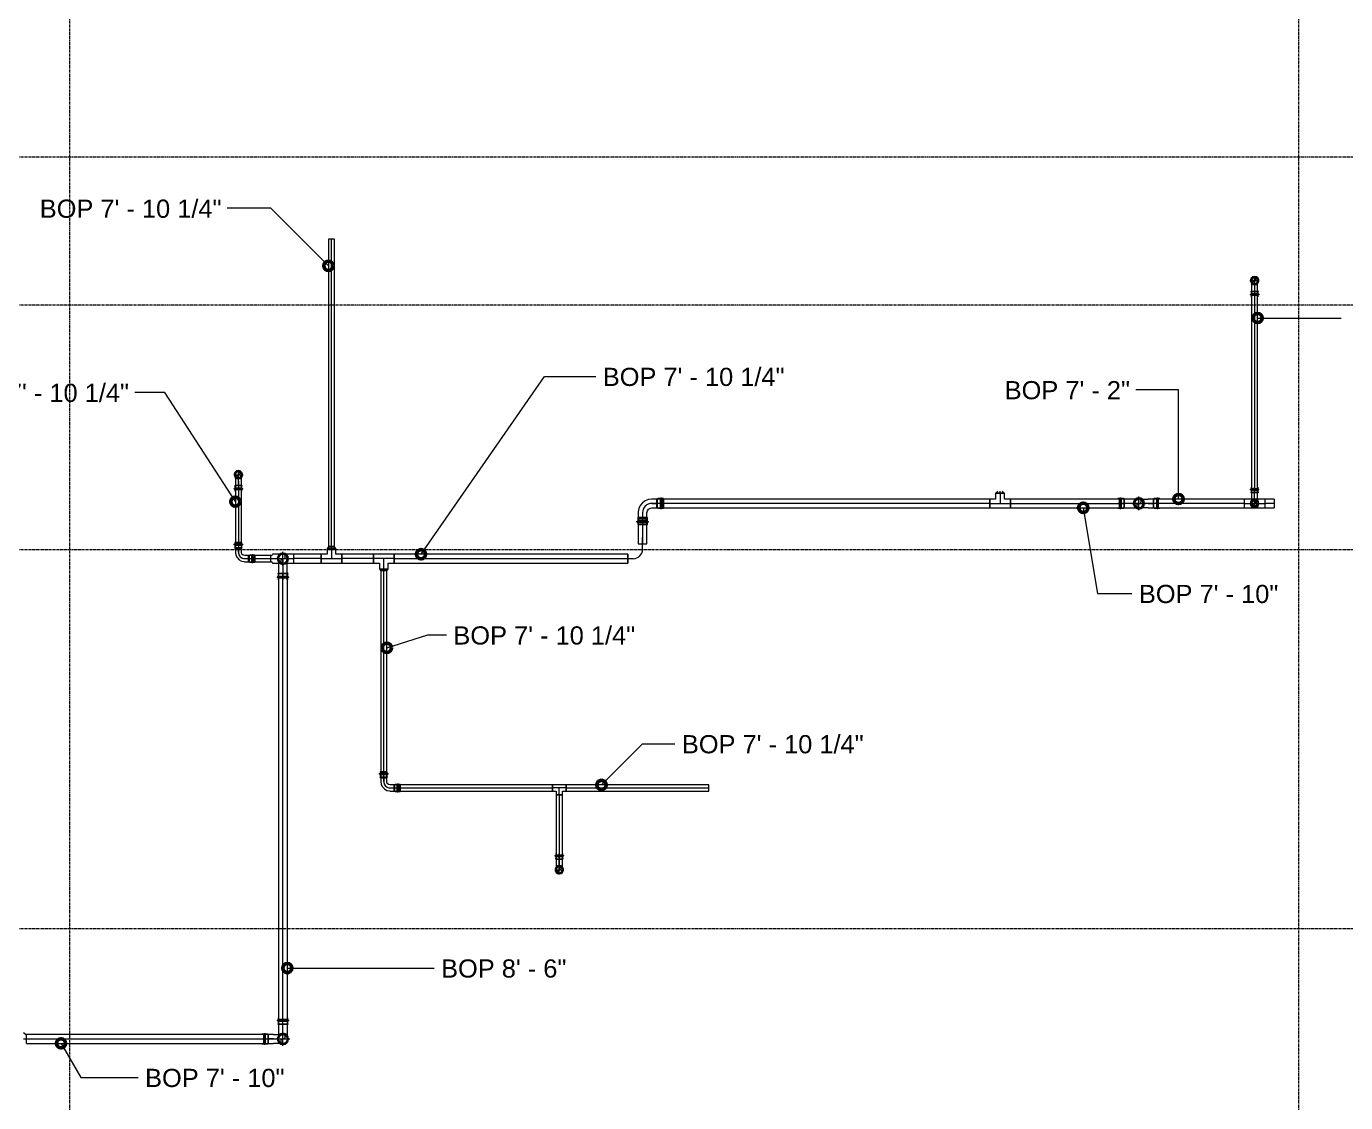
# Model space of a CAD drawing. Header units: inches. Extents: x -3648 to 241, y -496 to 1784.
# Drawn here: x -275.4 to 10.2, y 567.3 to 800.2 of the extents above; entities that cross this region are included whole.
import ezdxf

# ---------------------------------------------------------------- set-up
doc = ezdxf.new("R2010")
doc.units = ezdxf.units.IN
doc.header["$MEASUREMENT"] = 0
doc.linetypes.add('Grid Line', pattern=[0.875, 0.5, -0.125, 0.125, -0.125])
for name, color, linetype, lineweight in [('G-ANNO-DIMS', 251, 'Continuous', 9), ('P-PIPE', 1, 'Continuous', 9), ('P-PIPE-CNTR', 1, 'Continuous', 9), ('S-GRID', 8, 'Continuous', 9)]:
    doc.layers.add(name, color=color, linetype=linetype, lineweight=lineweight)
doc.styles.add('Arial', font='arial.ttf', dxfattribs={"height": 3.934132})

# ---------------------------------------------------------------- blocks, each defined once
blk = doc.blocks.new('Victaulic-VicPress316-Elbow 90-45deg Style P568_P571 - Standard-523083-THIRD LEVEL')
at = {"layer": 'P-PIPE'}
for p, q in [((-3177.63, 1234.85), (-3177.63, 1234.85)), ((-3177.63, 1233.46), (-3177.63, 1234.85)), ((-3178.39, 1232.42), (-3178.39, 1231.96)), ((-3178.39, 1231.67), (-3178.39, 1231.33)), ((-3178.28, 1233.46), (-3178.28, 1232.52)), ((-3178.28, 1232.63), (-3178.28, 1231.33)), ((-3178.28, 1232.52), (-3177.63, 1232.52)), ((-3177.63, 1232.52), (-3178.28, 1232.52)), ((-3177.63, 1233.46), (-3177.63, 1232.52)), ((-3177.63, 1232.63), (-3177.63, 1232.63)), ((-3177.63, 1232.63), (-3177.63, 1232.63)), ((-3177.63, 1232.52), (-3176.97, 1232.52)), ((-3176.97, 1232.52), (-3177.63, 1232.52)), ((-3177.63, 1231.96), (-3177.63, 1231.96)), ((-3177.63, 1231.96), (-3177.63, 1231.96)), ((-3177.63, 1231.67), (-3177.63, 1231.67)), ((-3177.63, 1231.67), (-3177.63, 1231.67)), ((-3177.63, 1231.33), (-3177.63, 1231.33)), ((-3177.63, 1231.33), (-3177.63, 1231.33)), ((-3177.63, 1231.33), (-3177.63, 1231.33)), ((-3177.63, 1231.33), (-3177.63, 1231.33)), ((-3176.97, 1232.52), (-3176.97, 1233.46)), ((-3176.97, 1231.33), (-3176.97, 1232.63)), ((-3176.86, 1231.96), (-3176.86, 1232.42)), ((-3176.86, 1231.33), (-3176.86, 1231.67))]:
    blk.add_line(p, q, dxfattribs=at)
at = {"layer": 'P-PIPE', "flags": 128}
for points in [[(-3177.63, 1235.77), (-3178.02, 1235.67), (-3178.34, 1235.42), (-3178.52, 1235.05), (-3178.51, 1234.64), (-3178.32, 1234.27), (-3178, 1234.02), (-3177.63, 1233.94)], [(-3177.63, 1235.62), (-3177.99, 1235.53), (-3178.27, 1235.28), (-3178.39, 1234.92), (-3178.33, 1234.55), (-3178.1, 1234.25), (-3177.76, 1234.1), (-3177.63, 1234.09)], [(-3178.28, 1234.85), (-3178.28, 1234.76), (-3178.28, 1234.5), (-3178.28, 1234.09), (-3178.28, 1233.61), (-3178.28, 1233.46)], [(-3177.63, 1233.94), (-3177.23, 1234.04), (-3176.91, 1234.29), (-3176.73, 1234.66), (-3176.74, 1235.07), (-3176.93, 1235.44), (-3177.25, 1235.69), (-3177.63, 1235.77)], [(-3177.63, 1234.09), (-3177.26, 1234.18), (-3176.98, 1234.43), (-3176.86, 1234.79), (-3176.92, 1235.16), (-3177.15, 1235.46), (-3177.49, 1235.61), (-3177.63, 1235.62)], [(-3176.97, 1233.46), (-3176.97, 1233.96), (-3176.97, 1234.39), (-3176.97, 1234.7), (-3176.97, 1234.85), (-3176.97, 1234.85)], [(-3178.39, 1231.67), (-3178.51, 1231.74), (-3178.52, 1231.88), (-3178.41, 1231.96), (-3178.39, 1231.96)], [(-3178.39, 1232.42), (-3178.3, 1232.62), (-3178.28, 1232.63)], [(-3178.39, 1231.96), (-3178.3, 1231.96), (-3178.05, 1231.96), (-3177.69, 1231.96), (-3177.63, 1231.96)], [(-3177.63, 1231.96), (-3177.99, 1231.96), (-3178.27, 1231.96), (-3178.39, 1231.96), (-3178.39, 1231.96)], [(-3178.39, 1231.67), (-3178.3, 1231.67), (-3178.05, 1231.67), (-3177.69, 1231.67), (-3177.63, 1231.67)], [(-3177.63, 1231.67), (-3177.99, 1231.67), (-3178.27, 1231.67), (-3178.39, 1231.67), (-3178.39, 1231.67)], [(-3176.86, 1231.96), (-3176.95, 1231.96), (-3177.2, 1231.96), (-3177.56, 1231.96), (-3177.63, 1231.96)], [(-3177.63, 1231.96), (-3177.26, 1231.96), (-3176.98, 1231.96), (-3176.86, 1231.96), (-3176.86, 1231.96)], [(-3176.86, 1231.67), (-3176.95, 1231.67), (-3177.2, 1231.67), (-3177.56, 1231.67), (-3177.63, 1231.67)], [(-3177.63, 1231.67), (-3177.26, 1231.67), (-3176.98, 1231.67), (-3176.86, 1231.67), (-3176.86, 1231.67)], [(-3176.97, 1232.63), (-3176.86, 1232.44), (-3176.86, 1232.42)], [(-3176.86, 1231.96), (-3176.74, 1231.9), (-3176.73, 1231.76), (-3176.84, 1231.67), (-3176.86, 1231.67)]]:
    blk.add_lwpolyline(points, dxfattribs=at)
at = {"layer": 'P-PIPE'}
for radius, start, end in [(0.766, 90, 270), (0.766, 90, 270), (0.766, 90, 270), (0.658, 90, 270), (0.657, 90, 270), (0.658, 90, 180), (0.658, 180, 270), (0.767, 270, 90), (0.767, 270, 90), (0.767, 270, 90), (0.658, 270, 90), (0.658, 270, 90), (0.658, 0, 90), (0.658, 270, 0)]:
    blk.add_arc((-3177.63, 1234.85), radius, start, end, dxfattribs=at)
blk = doc.blocks.new('Victaulic-VicPress316-Elbow 90-45deg Style P568_P571 - Standard-V2-THIRD LEVEL')
at = {"layer": 'P-PIPE'}
for p, q in [((-3203.7, 731.1), (-3203.7, 730.16)), ((-3203.05, 732.49), (-3203.05, 732.49)), ((-3203.05, 732.49), (-3203.05, 731.1)), ((-3203.05, 731.1), (-3203.05, 730.16)), ((-3202.39, 730.16), (-3202.39, 731.1)), ((-3203.81, 730.05), (-3203.81, 729.6)), ((-3203.81, 729.31), (-3203.81, 728.97)), ((-3203.7, 730.27), (-3203.7, 728.97)), ((-3203.05, 730.16), (-3203.7, 730.16)), ((-3203.7, 730.16), (-3203.05, 730.16)), ((-3203.05, 730.27), (-3203.05, 730.27)), ((-3203.05, 730.27), (-3203.05, 730.27)), ((-3202.39, 730.16), (-3203.05, 730.16)), ((-3203.05, 730.16), (-3202.39, 730.16)), ((-3203.05, 729.6), (-3203.05, 729.6)), ((-3203.05, 729.6), (-3203.05, 729.6)), ((-3203.05, 729.31), (-3203.05, 729.31)), ((-3203.05, 729.31), (-3203.05, 729.31)), ((-3203.05, 728.97), (-3203.05, 728.97)), ((-3203.05, 728.97), (-3203.05, 728.97)), ((-3203.05, 728.97), (-3203.05, 728.97)), ((-3203.05, 728.97), (-3203.05, 728.97)), ((-3202.39, 728.97), (-3202.39, 730.27)), ((-3202.28, 729.6), (-3202.28, 730.05)), ((-3202.28, 728.97), (-3202.28, 729.31))]:
    blk.add_line(p, q, dxfattribs=at)
at = {"layer": 'P-PIPE', "flags": 128}
for points in [[(-3203.05, 733.4), (-3203.45, 733.31), (-3203.76, 733.05), (-3203.94, 732.68), (-3203.93, 732.27), (-3203.75, 731.91), (-3203.42, 731.66), (-3203.05, 731.58)], [(-3203.05, 733.26), (-3203.41, 733.16), (-3203.69, 732.91), (-3203.81, 732.56), (-3203.75, 732.19), (-3203.52, 731.89), (-3203.18, 731.74), (-3203.05, 731.72)], [(-3203.7, 732.49), (-3203.7, 732.4), (-3203.7, 732.13), (-3203.7, 731.73), (-3203.7, 731.24), (-3203.7, 731.1)], [(-3203.05, 731.58), (-3202.65, 731.67), (-3202.33, 731.93), (-3202.15, 732.3), (-3202.16, 732.71), (-3202.35, 733.07), (-3202.67, 733.32), (-3203.05, 733.4)], [(-3203.05, 731.72), (-3202.68, 731.82), (-3202.41, 732.07), (-3202.28, 732.42), (-3202.34, 732.79), (-3202.57, 733.09), (-3202.91, 733.24), (-3203.05, 733.26)], [(-3202.39, 731.1), (-3202.39, 731.6), (-3202.39, 732.03), (-3202.39, 732.34), (-3202.39, 732.48), (-3202.39, 732.49)], [(-3203.81, 729.31), (-3203.93, 729.38), (-3203.94, 729.51), (-3203.83, 729.6), (-3203.81, 729.6)], [(-3203.81, 730.05), (-3203.72, 730.25), (-3203.7, 730.27)], [(-3203.81, 729.6), (-3203.72, 729.6), (-3203.47, 729.6), (-3203.11, 729.6), (-3203.05, 729.6)], [(-3203.05, 729.6), (-3203.41, 729.6), (-3203.69, 729.6), (-3203.81, 729.6), (-3203.81, 729.6)], [(-3203.81, 729.31), (-3203.72, 729.31), (-3203.47, 729.31), (-3203.11, 729.31), (-3203.05, 729.31)], [(-3203.05, 729.31), (-3203.41, 729.31), (-3203.69, 729.31), (-3203.81, 729.31), (-3203.81, 729.31)], [(-3202.28, 729.6), (-3202.37, 729.6), (-3202.62, 729.6), (-3202.98, 729.6), (-3203.05, 729.6)], [(-3203.05, 729.6), (-3202.68, 729.6), (-3202.41, 729.6), (-3202.28, 729.6), (-3202.28, 729.6)], [(-3202.28, 729.31), (-3202.37, 729.31), (-3202.62, 729.31), (-3202.98, 729.31), (-3203.05, 729.31)], [(-3203.05, 729.31), (-3202.68, 729.31), (-3202.41, 729.31), (-3202.28, 729.31), (-3202.28, 729.31)], [(-3202.39, 730.27), (-3202.28, 730.08), (-3202.28, 730.05)], [(-3202.28, 729.6), (-3202.16, 729.53), (-3202.15, 729.39), (-3202.26, 729.31), (-3202.28, 729.31)]]:
    blk.add_lwpolyline(points, dxfattribs=at)
at = {"layer": 'P-PIPE'}
for radius, start, end in [(0.767, 90, 270), (0.767, 90, 270), (0.767, 90, 270), (0.658, 90, 270), (0.658, 90, 270), (0.658, 90, 180), (0.658, 180, 270), (0.766, 270, 90), (0.766, 270, 90), (0.766, 270, 90), (0.658, 270, 90), (0.657, 270, 90), (0.658, 0, 90), (0.658, 270, 0)]:
    blk.add_arc((-3203.05, 732.49), radius, start, end, dxfattribs=at)
blk = doc.blocks.new('Victaulic-VicPress316-Elbow 90-45deg Style P568_P571 - Standard-V15-THIRD LEVEL')
at = {"layer": 'P-PIPE'}
for p, q in [((-223.99, 582.15), (-224.36, 582.15)), ((-222.88, 582.04), (-224.36, 582.04)), ((-224.36, 581.09), (-224.36, 581.09)), ((-224.36, 581.09), (-224.36, 581.09)), ((-224.36, 581.09), (-224.36, 581.09)), ((-224.36, 581.09), (-224.36, 581.09)), ((-224.36, 580.14), (-222.88, 580.14)), ((-224.36, 580.03), (-223.99, 580.03)), ((-223.99, 581.09), (-223.99, 581.09)), ((-223.99, 581.09), (-223.99, 581.09)), ((-223.1, 582.15), (-223.66, 582.15)), ((-223.66, 581.09), (-223.66, 581.09)), ((-223.66, 581.09), (-223.66, 581.09)), ((-223.66, 580.03), (-223.1, 580.03)), ((-221.83, 582.04), (-222.99, 582.04)), ((-222.99, 581.09), (-222.99, 582.04)), ((-222.99, 582.04), (-222.99, 581.09)), ((-222.99, 580.14), (-222.99, 581.09)), ((-222.99, 581.09), (-222.99, 580.14)), ((-221.83, 581.09), (-222.99, 581.09)), ((-222.99, 580.14), (-221.83, 580.14)), ((-222.88, 581.09), (-222.88, 581.09)), ((-222.88, 581.09), (-222.88, 581.09)), ((-221.83, 581.09), (-219.81, 581.09)), ((-219.81, 581.09), (-219.81, 581.09))]:
    blk.add_line(p, q, dxfattribs=at)
at = {"layer": 'P-PIPE', "flags": 128}
for points in [[(-223.99, 582.15), (-223.91, 582.29), (-223.75, 582.3), (-223.66, 582.18), (-223.66, 582.15)], [(-223.99, 582.15), (-223.99, 582.06), (-223.99, 581.8), (-223.99, 581.42), (-223.99, 581.09)], [(-223.99, 581.09), (-223.99, 581.53), (-223.99, 581.88), (-223.99, 582.1), (-223.99, 582.15)], [(-223.99, 580.03), (-223.99, 580.13), (-223.99, 580.39), (-223.99, 580.77), (-223.99, 581.09)], [(-223.99, 581.09), (-223.99, 580.66), (-223.99, 580.3), (-223.99, 580.08), (-223.99, 580.03)], [(-223.66, 580.03), (-223.73, 579.9), (-223.89, 579.89), (-223.99, 580.01), (-223.99, 580.03)], [(-223.66, 582.15), (-223.66, 582.06), (-223.66, 581.8), (-223.66, 581.42), (-223.66, 581.09)], [(-223.66, 581.09), (-223.66, 581.53), (-223.66, 581.88), (-223.66, 582.1), (-223.66, 582.15)], [(-223.66, 580.03), (-223.66, 580.13), (-223.66, 580.39), (-223.66, 580.77), (-223.66, 581.09)], [(-223.66, 581.09), (-223.66, 580.66), (-223.66, 580.3), (-223.66, 580.08), (-223.66, 580.03)], [(-223.1, 582.15), (-222.9, 582.06), (-222.88, 582.04)], [(-222.88, 580.14), (-223.07, 580.04), (-223.1, 580.03)], [(-221.83, 582.04), (-221.22, 582.04), (-220.67, 582.04), (-220.23, 582.04), (-219.94, 582.04), (-219.81, 582.04), (-219.81, 582.04)], [(-219.81, 580.14), (-219.91, 580.14), (-220.18, 580.14), (-220.6, 580.14), (-221.14, 580.14), (-221.74, 580.14), (-221.83, 580.14)], [(-218.59, 581.09), (-218.68, 581.56), (-218.95, 581.96), (-219.34, 582.22), (-219.81, 582.32), (-220.27, 582.23), (-220.67, 581.97), (-220.94, 581.57), (-221.04, 581.11), (-221.04, 581.09)], [(-221.04, 581.09), (-220.94, 580.63), (-220.68, 580.23), (-220.28, 579.97), (-219.82, 579.87), (-219.35, 579.96), (-218.95, 580.22), (-218.69, 580.62), (-218.59, 581.08), (-218.59, 581.09)], [(-220.76, 581.09), (-220.67, 581.5), (-220.41, 581.83), (-220.04, 582.02), (-219.81, 582.04)], [(-219.81, 580.14), (-220.22, 580.24), (-220.55, 580.49), (-220.74, 580.87), (-220.76, 581.09)], [(-219.81, 582.04), (-219.4, 581.95), (-219.08, 581.69), (-218.89, 581.32), (-218.86, 581.09)], [(-218.86, 581.09), (-218.95, 580.69), (-219.21, 580.36), (-219.59, 580.17), (-219.81, 580.14)]]:
    blk.add_lwpolyline(points, dxfattribs=at)
at = {"layer": 'P-PIPE'}
for radius, start, end in [(1.06, 0, 180), (1.06, 0, 180), (1.06, 0, 180), (1.06, 180, 0), (1.06, 180, 0), (1.06, 180, 0), (0.95, 0, 180), (0.95, 0, 180), (0.95, 90, 180), (0.95, 180, 0), (0.95, 180, 0), (0.95, 180, 270), (0.95, 0, 90), (0.95, 270, 0)]:
    blk.add_arc((-219.81, 581.09), radius, start, end, dxfattribs=at)
blk = doc.blocks.new('Victaulic-VicPress316-Elbow 90-45deg Style P568_P571 - Standard-V16-THIRD LEVEL')
at = {"layer": 'P-PIPE'}
for p, q in [((-220.87, 585.64), (-220.87, 585.27)), ((-220.76, 585.64), (-220.76, 584.16)), ((-219.81, 585.64), (-219.81, 585.64)), ((-219.81, 585.64), (-219.81, 585.64)), ((-219.81, 585.64), (-219.81, 585.64)), ((-219.81, 585.64), (-219.81, 585.64)), ((-218.86, 584.16), (-218.86, 585.64)), ((-218.75, 585.27), (-218.75, 585.64)), ((-220.87, 584.94), (-220.87, 584.38)), ((-220.76, 584.27), (-220.76, 583.11)), ((-220.76, 584.27), (-219.81, 584.27)), ((-219.81, 584.27), (-220.76, 584.27)), ((-219.81, 585.27), (-219.81, 585.27)), ((-219.81, 585.27), (-219.81, 585.27)), ((-219.81, 584.94), (-219.81, 584.94)), ((-219.81, 584.94), (-219.81, 584.94)), ((-219.81, 584.27), (-218.86, 584.27)), ((-218.86, 584.27), (-219.81, 584.27)), ((-219.81, 583.11), (-219.81, 584.27)), ((-219.81, 584.16), (-219.81, 584.16)), ((-219.81, 584.16), (-219.81, 584.16)), ((-219.81, 581.09), (-219.81, 583.11)), ((-218.86, 583.11), (-218.86, 584.27)), ((-218.75, 584.38), (-218.75, 584.94)), ((-219.81, 581.09), (-219.81, 581.09))]:
    blk.add_line(p, q, dxfattribs=at)
at = {"layer": 'P-PIPE', "flags": 128}
for points in [[(-220.87, 584.94), (-221.01, 585.01), (-221.02, 585.17), (-220.89, 585.27), (-220.87, 585.27)], [(-220.87, 585.27), (-220.78, 585.27), (-220.52, 585.27), (-220.13, 585.27), (-219.81, 585.27)], [(-219.81, 585.27), (-220.25, 585.27), (-220.6, 585.27), (-220.82, 585.27), (-220.87, 585.27)], [(-220.87, 584.94), (-220.78, 584.94), (-220.52, 584.94), (-220.13, 584.94), (-219.81, 584.94)], [(-219.81, 584.94), (-220.25, 584.94), (-220.6, 584.94), (-220.82, 584.94), (-220.87, 584.94)], [(-220.76, 584.16), (-220.87, 584.36), (-220.87, 584.38)], [(-220.76, 583.11), (-220.76, 582.5), (-220.76, 581.95), (-220.76, 581.51), (-220.76, 581.22), (-220.76, 581.1), (-220.76, 581.09)], [(-218.75, 585.27), (-218.85, 585.27), (-219.11, 585.27), (-219.49, 585.27), (-219.81, 585.27)], [(-219.81, 585.27), (-219.38, 585.27), (-219.02, 585.27), (-218.8, 585.27), (-218.75, 585.27)], [(-218.75, 584.94), (-218.85, 584.94), (-219.11, 584.94), (-219.49, 584.94), (-219.81, 584.94)], [(-219.81, 584.94), (-219.38, 584.94), (-219.02, 584.94), (-218.8, 584.94), (-218.75, 584.94)], [(-218.75, 584.38), (-218.84, 584.18), (-218.86, 584.16)], [(-218.86, 581.09), (-218.86, 581.19), (-218.86, 581.46), (-218.86, 581.88), (-218.86, 582.42), (-218.86, 583.02), (-218.86, 583.11)], [(-218.75, 585.27), (-218.62, 585.19), (-218.6, 585.04), (-218.73, 584.94), (-218.75, 584.94)], [(-219.81, 582.32), (-220.28, 582.22), (-220.68, 581.96), (-220.94, 581.57), (-221.04, 581.1), (-220.95, 580.63), (-220.68, 580.24), (-220.29, 579.97), (-219.82, 579.87), (-219.81, 579.87)], [(-219.81, 582.15), (-220.25, 582.06), (-220.6, 581.8), (-220.82, 581.42), (-220.86, 580.98), (-220.72, 580.56), (-220.43, 580.23), (-220.02, 580.06), (-219.81, 580.03)], [(-219.81, 579.87), (-219.35, 579.96), (-218.95, 580.23), (-218.68, 580.62), (-218.59, 581.09), (-218.68, 581.56), (-218.94, 581.95), (-219.33, 582.22), (-219.8, 582.32), (-219.81, 582.32)], [(-219.81, 580.03), (-219.38, 580.13), (-219.02, 580.39), (-218.8, 580.77), (-218.76, 581.21), (-218.9, 581.63), (-219.2, 581.96), (-219.61, 582.13), (-219.81, 582.15)]]:
    blk.add_lwpolyline(points, dxfattribs=at)
at = {"layer": 'P-PIPE'}
for radius, start, end in [(1.06, 90, 270), (1.06, 90, 270), (1.06, 90, 270), (0.95, 90, 270), (0.95, 90, 270), (0.95, 90, 180), (0.95, 180, 270), (1.06, 270, 90), (1.06, 270, 90), (1.06, 270, 90), (0.95, 270, 90), (0.95, 270, 90), (0.95, 0, 90), (0.95, 270, 0)]:
    blk.add_arc((-219.81, 581.09), radius, start, end, dxfattribs=at)
blk = doc.blocks.new('Victaulic-VicPress316-Elbow 90-45deg Style P568_P571 - Standard-V1-THIRD LEVEL')
at = {"layer": 'P-PIPE'}
for p, q in [((-0.77, 3.52), (-0.77, 3.18)), ((0.77, 3.52), (-0.77, 3.52)), ((-0.77, 3.52), (0.77, 3.52)), ((-0.77, 3.18), (0.77, 3.18)), ((0.77, 3.18), (-0.77, 3.18)), ((-0.77, 2.89), (-0.77, 2.44)), ((-0.77, 2.89), (0.77, 2.89)), ((0.77, 2.89), (-0.77, 2.89)), ((-0.66, 3.52), (-0.66, 2.22)), ((-0.66, 3.52), (0.66, 3.52)), ((0.66, 3.52), (-0.66, 3.52)), ((0.66, 2.22), (0.66, 3.52)), ((0.77, 3.18), (0.77, 3.52)), ((0.77, 2.44), (0.77, 2.89)), ((-3.18, 0.77), (-3.52, 0.77)), ((-3.52, 0.77), (-3.52, -0.77)), ((-3.52, -0.77), (-3.52, 0.77)), ((-2.22, 0.66), (-3.52, 0.66)), ((-3.52, -0.66), (-3.52, 0.66)), ((-3.52, 0.66), (-3.52, -0.66)), ((-3.18, -0.77), (-3.18, 0.77)), ((-3.18, 0.77), (-3.18, -0.77)), ((-2.44, 0.77), (-2.89, 0.77)), ((-2.89, -0.77), (-2.89, 0.77)), ((-2.89, 0.77), (-2.89, -0.77)), ((-1.39, 0.66), (-2.33, 0.66)), ((-2.33, 0), (-2.33, 0.66)), ((-2.33, 0.66), (-2.33, 0)), ((-2.22, -0.66), (-2.22, 0.66)), ((-2.22, 0.66), (-2.22, -0.66)), ((-0.66, 2.33), (-0.66, 1.39)), ((0, 2.33), (-0.66, 2.33)), ((-0.66, 2.33), (0, 2.33)), ((-0.66, 2.22), (0.66, 2.22)), ((0.66, 2.22), (-0.66, 2.22)), ((0, 2.33), (0.66, 2.33)), ((0.66, 2.33), (0, 2.33)), ((0, 1.39), (0, 2.33)), ((0.66, 1.39), (0.66, 2.33)), ((-3.52, -0.66), (-2.22, -0.66)), ((-3.52, -0.77), (-3.18, -0.77)), ((-2.89, -0.77), (-2.44, -0.77)), ((-2.33, 0), (-2.33, -0.66)), ((-2.33, -0.66), (-2.33, 0)), ((-1.39, 0), (-2.33, 0)), ((-2.33, -0.66), (-1.39, -0.66))]:
    blk.add_line(p, q, dxfattribs=at)
at = {"layer": 'P-PIPE', "flags": 128}
for points in [[(-0.77, 2.89), (-0.89, 2.96), (-0.9, 3.1), (-0.79, 3.18), (-0.77, 3.18)], [(0.77, 3.18), (0.67, 3.18), (0.42, 3.18), (0.07, 3.18), (-0.3, 3.18), (-0.6, 3.18), (-0.75, 3.18), (-0.77, 3.18)], [(-0.77, 3.18), (-0.67, 3.18), (-0.42, 3.18), (-0.07, 3.18), (0.3, 3.18), (0.6, 3.18), (0.75, 3.18), (0.77, 3.18)], [(-0.77, 2.89), (-0.67, 2.89), (-0.42, 2.89), (-0.07, 2.89), (0.3, 2.89), (0.6, 2.89), (0.75, 2.89), (0.77, 2.89)], [(0.77, 2.89), (0.67, 2.89), (0.42, 2.89), (0.07, 2.89), (-0.3, 2.89), (-0.6, 2.89), (-0.75, 2.89), (-0.77, 2.89)], [(0.77, 3.18), (0.89, 3.11), (0.9, 2.98), (0.79, 2.89), (0.77, 2.89)], [(-3.18, 0.77), (-3.11, 0.89), (-2.98, 0.9), (-2.89, 0.79), (-2.89, 0.77)], [(-3.18, 0.77), (-3.18, 0.67), (-3.18, 0.42), (-3.18, 0.07), (-3.18, -0.3), (-3.18, -0.6), (-3.18, -0.75), (-3.18, -0.77)], [(-3.18, -0.77), (-3.18, -0.67), (-3.18, -0.42), (-3.18, -0.07), (-3.18, 0.3), (-3.18, 0.6), (-3.18, 0.75), (-3.18, 0.77)], [(-2.89, -0.77), (-2.89, -0.67), (-2.89, -0.42), (-2.89, -0.07), (-2.89, 0.3), (-2.89, 0.6), (-2.89, 0.75), (-2.89, 0.77)], [(-2.89, 0.77), (-2.89, 0.67), (-2.89, 0.42), (-2.89, 0.07), (-2.89, -0.3), (-2.89, -0.6), (-2.89, -0.75), (-2.89, -0.77)], [(-2.44, 0.77), (-2.24, 0.68), (-2.22, 0.66)], [(-0.66, 1.39), (-0.75, 1.04), (-1, 0.77), (-1.35, 0.66), (-1.39, 0.66)], [(-1.39, -0.66), (-0.78, -0.56), (-0.23, -0.29), (0.22, 0.13), (0.53, 0.67), (0.65, 1.27), (0.66, 1.39)], [(-0.66, 2.22), (-0.77, 2.41), (-0.77, 2.44)], [(0.77, 2.44), (0.68, 2.24), (0.66, 2.22)], [(-2.89, -0.77), (-2.96, -0.89), (-3.1, -0.9), (-3.18, -0.79), (-3.18, -0.77)], [(-2.22, -0.66), (-2.41, -0.77), (-2.44, -0.77)]]:
    blk.add_lwpolyline(points, dxfattribs=at)
at = {"layer": 'P-PIPE'}
blk.add_arc((-1.39, 1.39), 1.39, 270, 0, dxfattribs=at)
blk = doc.blocks.new('Victaulic-VicPress316-Elbow 90-45deg Style P568_P571 - Standard-1125944-THIRD LEVEL')
at = {"layer": 'P-PIPE'}
for p, q in [((-1.06, 4.55), (-1.06, 4.17)), ((1.06, 4.55), (-1.06, 4.55)), ((-1.06, 4.55), (1.06, 4.55)), ((-1.06, 4.17), (1.06, 4.17)), ((1.06, 4.17), (-1.06, 4.17)), ((-1.06, 3.85), (-1.06, 3.29)), ((-1.06, 3.85), (1.06, 3.85)), ((1.06, 3.85), (-1.06, 3.85)), ((-0.95, 4.55), (-0.95, 3.07)), ((-0.95, 4.55), (0.95, 4.55)), ((0.95, 4.55), (-0.95, 4.55)), ((-0.95, 3.18), (-0.95, 2.02)), ((0, 3.18), (-0.95, 3.18)), ((-0.95, 3.18), (0, 3.18)), ((-0.95, 3.07), (0.95, 3.07)), ((0.95, 3.07), (-0.95, 3.07)), ((0, 3.18), (0.95, 3.18)), ((0.95, 3.18), (0, 3.18)), ((0, 2.02), (0, 3.18)), ((0.95, 3.07), (0.95, 4.55)), ((0.95, 2.02), (0.95, 3.18)), ((1.06, 4.17), (1.06, 4.55)), ((1.06, 3.29), (1.06, 3.85)), ((-4.17, 1.06), (-4.55, 1.06)), ((-4.55, 1.06), (-4.55, -1.06)), ((-4.55, -1.06), (-4.55, 1.06)), ((-3.07, 0.95), (-4.55, 0.95)), ((-4.55, -0.95), (-4.55, 0.95)), ((-4.55, 0.95), (-4.55, -0.95)), ((-4.17, -1.06), (-4.17, 1.06)), ((-4.17, 1.06), (-4.17, -1.06)), ((-3.29, 1.06), (-3.85, 1.06)), ((-3.85, -1.06), (-3.85, 1.06)), ((-3.85, 1.06), (-3.85, -1.06)), ((-2.02, 0.95), (-3.18, 0.95)), ((-3.18, 0), (-3.18, 0.95)), ((-3.18, 0.95), (-3.18, 0)), ((-3.07, -0.95), (-3.07, 0.95)), ((-3.07, 0.95), (-3.07, -0.95)), ((-4.55, -0.95), (-3.07, -0.95)), ((-4.55, -1.06), (-4.17, -1.06)), ((-3.85, -1.06), (-3.29, -1.06)), ((-3.18, 0), (-3.18, -0.95)), ((-3.18, -0.95), (-3.18, 0)), ((-2.02, 0), (-3.18, 0)), ((-3.18, -0.95), (-2.02, -0.95))]:
    blk.add_line(p, q, dxfattribs=at)
at = {"layer": 'P-PIPE', "flags": 128}
for points in [[(-1.06, 3.85), (-1.2, 3.92), (-1.21, 4.08), (-1.08, 4.17), (-1.06, 4.17)], [(1.06, 4.17), (0.97, 4.17), (0.71, 4.17), (0.32, 4.17), (-0.12, 4.17), (-0.54, 4.17), (-0.86, 4.17), (-1.04, 4.17), (-1.06, 4.17)], [(-1.06, 4.17), (-0.97, 4.17), (-0.71, 4.17), (-0.32, 4.17), (0.12, 4.17), (0.54, 4.17), (0.86, 4.17), (1.04, 4.17), (1.06, 4.17)], [(-1.06, 3.85), (-0.97, 3.85), (-0.71, 3.85), (-0.32, 3.85), (0.12, 3.85), (0.54, 3.85), (0.86, 3.85), (1.04, 3.85), (1.06, 3.85)], [(1.06, 3.85), (0.97, 3.85), (0.71, 3.85), (0.32, 3.85), (-0.12, 3.85), (-0.54, 3.85), (-0.86, 3.85), (-1.04, 3.85), (-1.06, 3.85)], [(-0.95, 3.07), (-1.06, 3.26), (-1.06, 3.29)], [(1.06, 3.29), (0.97, 3.09), (0.95, 3.07)], [(1.06, 4.17), (1.2, 4.1), (1.21, 3.94), (1.08, 3.85), (1.06, 3.85)], [(-4.17, 1.06), (-4.1, 1.2), (-3.94, 1.21), (-3.85, 1.08), (-3.85, 1.06)], [(-4.17, 1.06), (-4.17, 0.97), (-4.17, 0.71), (-4.17, 0.32), (-4.17, -0.12), (-4.17, -0.54), (-4.17, -0.86), (-4.17, -1.04), (-4.17, -1.06)], [(-4.17, -1.06), (-4.17, -0.97), (-4.17, -0.71), (-4.17, -0.32), (-4.17, 0.12), (-4.17, 0.54), (-4.17, 0.86), (-4.17, 1.04), (-4.17, 1.06)], [(-3.85, -1.06), (-3.85, -0.97), (-3.85, -0.71), (-3.85, -0.32), (-3.85, 0.12), (-3.85, 0.54), (-3.85, 0.86), (-3.85, 1.04), (-3.85, 1.06)], [(-3.85, 1.06), (-3.85, 0.97), (-3.85, 0.71), (-3.85, 0.32), (-3.85, -0.12), (-3.85, -0.54), (-3.85, -0.86), (-3.85, -1.04), (-3.85, -1.06)], [(-3.29, 1.06), (-3.09, 0.97), (-3.07, 0.95)], [(-0.95, 2.02), (-1.04, 1.58), (-1.3, 1.22), (-1.69, 1), (-2.02, 0.95)], [(-2.02, -0.95), (-1.28, -0.86), (-0.59, -0.58), (0.02, -0.15), (0.49, 0.43), (0.81, 1.1), (0.94, 1.83), (0.95, 2.02)], [(-3.85, -1.06), (-3.92, -1.2), (-4.08, -1.21), (-4.17, -1.08), (-4.17, -1.06)], [(-3.07, -0.95), (-3.26, -1.06), (-3.29, -1.06)]]:
    blk.add_lwpolyline(points, dxfattribs=at)
at = {"layer": 'P-PIPE'}
blk.add_arc((-2.02, 2.02), 2.02, 270, 0, dxfattribs=at)
blk = doc.blocks.new('Transition - Generic - Plumbing-CW-1022941-THIRD LEVEL')
at = {"layer": 'P-PIPE'}
for radius, start, end in [(0.8125, 0, 180), (0.8125, 180, 0), (0.5625, 0, 180), (0.5625, 180, 0)]:
    blk.add_arc((-2759.501061, 1029.409433), radius, start, end, dxfattribs=at)

msp = doc.modelspace()

# ---------------------------------------------------------------- linework, layer by layer
at = {"layer": 'G-ANNO-DIMS'}
for p, q in [((-222.43, 760.87), (-231.88, 760.87)), ((-209.98, 748.42), (-222.43, 760.87)), ((-8.85, 737.12), (0.92, 737.12)), ((0.92, 737.12), (9.22, 737.12)), ((-189.93, 685.99), (-163.2, 724.48)), ((-163.2, 724.48), (-152.09, 724.48)), ((-245.42, 721.02), (-251.91, 721.02)), ((-230.12, 697.38), (-245.42, 721.02)), ((-25.96, 721.6), (-35.18, 721.6)), ((-25.96, 697.95), (-25.96, 721.6)), ((-46.59, 696.05), (-43.52, 677.5)), ((-43.52, 677.5), (-36.05, 677.5)), ((-197.34, 665.74), (-188.47, 668.52)), ((-188.47, 668.52), (-184.43, 668.52)), ((-150.87, 636.07), (-141.96, 644.98)), ((-141.96, 644.98), (-134.97, 644.98)), ((-218.86, 596.44), (-207.78, 596.44)), ((-207.78, 596.44), (-187.09, 596.44)), ((-267.85, 580.14), (-263.58, 572.76)), ((-263.58, 572.76), (-251.16, 572.76))]:
    msp.add_line(p, q, dxfattribs=at)
at = {"layer": 'G-ANNO-DIMS', "lineweight": 50}
for centre in [(-209.98, 748.42), (-8.85, 737.12), (-230.12, 697.38), (-46.59, 696.05), (-25.96, 697.95), (-189.93, 685.99), (-197.34, 665.74), (-150.87, 636.07), (-218.86, 596.44), (-267.85, 580.14)]:
    msp.add_circle(centre, 1, dxfattribs=at)
at = {"layer": 'P-PIPE'}
for p, q in [((-209.98, 754.21), (-209.98, 687.69)), ((-208.67, 754.21), (-209.98, 754.21)), ((-208.67, 687.69), (-208.67, 754.21)), ((-10.17, 742.88), (-10.17, 699.33)), ((-10.17, 742.88), (-8.85, 742.88)), ((-8.85, 699.33), (-8.85, 742.88)), ((-230.12, 700.88), (-230.12, 687.37)), ((-230.12, 700.88), (-228.8, 700.88)), ((-228.8, 687.37), (-228.8, 700.88)), ((-65.17, 699.65), (-65.42, 699.24)), ((-63.8, 699.24), (-64.05, 699.65)), ((-66.85, 697.95), (-138.8, 697.95)), ((-138.8, 697.95), (-138.8, 696.05)), ((-65.56, 697.95), (-66.85, 697.95)), ((-66.85, 697.95), (-66.85, 696.05)), ((-66.85, 696.05), (-66.85, 697.95)), ((-66.85, 697.95), (-66.85, 696.05)), ((-65.56, 699.24), (-65.56, 697.95)), ((-65.56, 699.24), (-63.66, 699.24)), ((-63.66, 699.24), (-65.56, 699.24)), ((-63.66, 697.95), (-63.66, 699.24)), ((-62.36, 697.95), (-63.66, 697.95)), ((-62.36, 697.95), (-62.36, 696.05)), ((-62.36, 696.05), (-62.36, 697.95)), ((-37.73, 697.95), (-62.36, 697.95)), ((-62.36, 696.05), (-62.36, 697.95)), ((-37.73, 696.05), (-37.73, 697.95)), ((-11.75, 697.95), (-31.37, 697.95)), ((-31.37, 697.95), (-31.37, 696.05)), ((-11.75, 697.95), (-11.75, 696.05)), ((-7.27, 697.95), (-11.75, 697.95)), ((-10.17, 699.33), (-8.85, 699.33)), ((-5.27, 697.95), (-7.27, 697.95)), ((-7.27, 697.95), (-7.27, 696.05)), ((-5.27, 697.95), (-5.27, 696.05)), ((-138.8, 696.05), (-66.85, 696.05)), ((-66.85, 696.05), (-62.36, 696.05)), ((-62.36, 696.05), (-37.73, 696.05)), ((-31.37, 696.05), (-11.75, 696.05)), ((-11.75, 696.05), (-7.27, 696.05)), ((-7.27, 696.05), (-5.27, 696.05)), ((-142.93, 693.41), (-142.93, 688.22)), ((-142.93, 693.41), (-141.03, 693.41)), ((-142.79, 693.82), (-142.79, 693.41)), ((-141.17, 693.41), (-141.17, 693.82)), ((-141.03, 688.22), (-141.03, 693.41)), ((-142.93, 688.22), (-141.03, 688.22)), ((-230.12, 687.37), (-228.8, 687.37)), ((-222.46, 685.69), (-227.13, 685.69)), ((-227.13, 684.38), (-227.13, 685.69)), ((-222.06, 685.85), (-222.46, 685.6)), ((-222.46, 684.38), (-222.46, 685.69)), ((-217.57, 685.99), (-222.06, 685.99)), ((-211.57, 685.99), (-217.57, 685.99)), ((-217.57, 685.99), (-217.57, 684.09)), ((-210.28, 685.99), (-211.57, 685.99)), ((-211.57, 685.99), (-211.57, 684.09)), ((-211.57, 684.09), (-211.57, 685.99)), ((-211.57, 685.99), (-211.57, 684.09)), ((-210.28, 687.28), (-210.28, 685.99)), ((-210.28, 687.28), (-208.38, 687.28)), ((-208.38, 687.28), (-210.28, 687.28)), ((-209.89, 687.69), (-210.14, 687.28)), ((-208.67, 687.69), (-209.98, 687.69)), ((-208.51, 687.28), (-208.76, 687.69)), ((-208.38, 685.99), (-208.38, 687.28)), ((-207.08, 685.99), (-208.38, 685.99)), ((-200.24, 685.99), (-207.08, 685.99)), ((-207.08, 685.99), (-207.08, 684.09)), ((-207.08, 685.99), (-207.08, 684.09)), ((-207.08, 684.09), (-207.08, 685.99)), ((-200.24, 685.99), (-200.24, 684.09)), ((-195.75, 685.99), (-200.24, 685.99)), ((-145.16, 685.99), (-195.75, 685.99)), ((-227.13, 684.38), (-222.46, 684.38)), ((-222.46, 684.47), (-222.06, 684.22)), ((-222.06, 684.09), (-217.57, 684.09)), ((-217.57, 684.09), (-211.57, 684.09)), ((-211.57, 684.09), (-207.08, 684.09)), ((-207.08, 684.09), (-200.24, 684.09)), ((-200.24, 684.09), (-198.95, 684.09)), ((-198.95, 684.09), (-198.95, 682.79)), ((-197.05, 682.79), (-198.95, 682.79)), ((-198.95, 682.79), (-197.05, 682.79)), ((-198.56, 682.39), (-198.81, 682.79)), ((-197.19, 682.79), (-197.44, 682.39)), ((-197.05, 684.09), (-195.75, 684.09)), ((-197.05, 682.79), (-197.05, 684.09)), ((-195.75, 684.09), (-145.16, 684.09)), ((-220.76, 681.86), (-220.76, 584.27)), ((-218.86, 681.86), (-220.76, 681.86)), ((-218.86, 584.27), (-218.86, 681.86)), ((-198.66, 682.39), (-198.66, 637.74)), ((-197.34, 682.39), (-198.66, 682.39)), ((-197.34, 637.74), (-197.34, 682.39)), ((-197.34, 637.74), (-198.66, 637.74)), ((-161.49, 636.07), (-195.67, 636.07)), ((-195.67, 634.75), (-195.67, 636.07)), ((-195.67, 634.75), (-161.49, 634.75)), ((-158.5, 636.07), (-161.49, 636.07)), ((-161.49, 634.75), (-161.49, 636.07)), ((-161.49, 636.07), (-161.49, 634.75)), ((-161.49, 634.75), (-161.49, 636.07)), ((-161.49, 634.75), (-160.65, 634.75)), ((-160.65, 634.75), (-160.65, 633.92)), ((-160.65, 633.92), (-160.65, 620.04)), ((-160.65, 633.92), (-159.34, 633.92)), ((-159.34, 633.92), (-160.65, 633.92)), ((-160.65, 633.92), (-159.34, 633.92)), ((-159.34, 634.75), (-158.5, 634.75)), ((-159.34, 633.92), (-159.34, 634.75)), ((-159.34, 620.04), (-159.34, 633.92)), ((-127.61, 636.07), (-158.5, 636.07)), ((-158.5, 634.75), (-158.5, 636.07)), ((-158.5, 634.75), (-158.5, 636.07)), ((-158.5, 636.07), (-158.5, 634.75)), ((-158.5, 634.75), (-127.61, 634.75)), ((-127.61, 634.75), (-127.61, 636.07)), ((-160.65, 620.04), (-159.34, 620.04)), ((-218.86, 584.27), (-220.76, 584.27)), ((-275.35, 581.91), (-276.01, 582.41)), ((-222.99, 582.04), (-275.35, 582.04)), ((-275.35, 580.14), (-275.35, 582.04)), ((-275.35, 580.14), (-222.99, 580.14)), ((-222.99, 580.14), (-222.99, 582.04))]:
    msp.add_line(p, q, dxfattribs=at)
for centre, radius, start, end in [((-9.51, 745.21), 0.657, 0, 180), ((-9.51, 745.54), 0.329, 270, 90), ((-9.51, 745.21), 0.658, 180, 0), ((-9.51, 744.88), 0.329, 90, 270), ((-229.46, 703.21), 0.657, 0, 180), ((-229.46, 703.21), 0.657, 180, 0), ((-229.46, 702.88), 0.329, 90, 270), ((-229.46, 703.54), 0.329, 270, 90), ((-34.55, 697), 0.95, 0, 180), ((-34.55, 697), 0.95, 180, 0), ((-34.55, 696.52), 0.475, 90, 270), ((-34.55, 697.47), 0.475, 270, 90), ((-9.51, 697), 0.951, 0, 180), ((-9.51, 697), 0.951, 180, 0), ((-9.51, 697), 0.658, 0, 180), ((-9.51, 697), 0.658, 180, 0), ((-9.51, 696.67), 0.329, 90, 270), ((-9.51, 697.33), 0.329, 270, 90), ((-219.81, 685.04), 0.95, 0, 180), ((-219.81, 685.04), 0.951, 0, 180), ((-219.81, 685.51), 0.475, 270, 90), ((-219.81, 685.04), 0.95, 180, 0), ((-219.81, 685.04), 0.951, 180, 0), ((-219.81, 684.56), 0.475, 90, 270), ((-160, 617.71), 0.657, 0, 180), ((-160, 617.71), 0.657, 180, 0), ((-160, 617.38), 0.329, 90, 270), ((-160, 618.04), 0.329, 270, 90), ((-219.81, 581.09), 0.95, 0, 180), ((-219.81, 581.09), 0.95, 180, 0), ((-219.81, 580.62), 0.475, 90, 270), ((-219.81, 581.57), 0.475, 270, 90)]:
    msp.add_arc(centre, radius, start, end, dxfattribs=at)
for centre, major_axis, ratio, start_param, end_param in [((-200.24, 685.04), (0, 0.951), 0.004856, 0, 3.141593), ((-200.24, 685.04), (0, 0.951), 0.004856, 3.141593, 6.283185), ((-195.75, 685.04), (0, 0.951), 0.004856, 0, 3.141593), ((-195.75, 685.04), (0, 0.951), 0.004856, 3.141593, 6.283185), ((-195.75, 685.04), (0, 0.95), 0.000004, 0, 1.570796), ((-195.75, 685.04), (0, 0.95), 0.000004, 4.712389, 6.283185), ((-145.16, 685.04), (0, 0.95), 0.000004, 4.712389, 6.283185), ((-145.16, 685.04), (0, 0.95), 0.000004, 0, 1.570796), ((-195.75, 685.04), (0, 0.95), 0.000004, 1.570796, 3.141593), ((-195.75, 685.04), (0, 0.95), 0.000004, 3.141593, 4.712389), ((-145.16, 685.04), (0, 0.95), 0.000004, 3.141593, 4.712389), ((-145.16, 685.04), (0, 0.95), 0.000004, 1.570796, 3.141593)]:
    msp.add_ellipse(centre, major_axis=major_axis, ratio=ratio, start_param=start_param, end_param=end_param, dxfattribs=at)
at = {"layer": 'P-PIPE-CNTR'}
for p, q in [((-209.33, 687.69), (-209.33, 754.21)), ((-209.33, 687.69), (-209.33, 754.21)), ((-9.51, 744.21), (-9.51, 746.21)), ((-10.51, 745.21), (-8.51, 745.21)), ((-9.51, 745.21), (-9.51, 743.82)), ((-9.51, 743.82), (-9.51, 742.88)), ((-9.51, 743.82), (-9.51, 741.69)), ((-9.51, 742.88), (-9.51, 699.33)), ((-9.51, 742.88), (-9.51, 699.33)), ((-230.46, 703.21), (-228.46, 703.21)), ((-229.46, 702.21), (-229.46, 704.21)), ((-229.46, 701.82), (-229.46, 703.21)), ((-229.46, 700.88), (-229.46, 701.82)), ((-229.46, 700.88), (-229.46, 687.37)), ((-229.46, 700.88), (-229.46, 687.37)), ((-64.61, 699.24), (-64.61, 699.65)), ((-9.51, 698.39), (-9.51, 700.52)), ((-138.8, 697), (-139.97, 697)), ((-66.85, 697), (-138.8, 697)), ((-66.85, 697), (-138.8, 697)), ((-66.85, 697), (-62.36, 697)), ((-64.61, 699.24), (-64.61, 697)), ((-62.36, 697), (-37.73, 697)), ((-62.36, 697), (-37.73, 697)), ((-36.57, 697), (-39.1, 697)), ((-36.57, 697), (-37.73, 697)), ((-34.55, 697), (-36.57, 697)), ((-36.05, 697), (-33.05, 697)), ((-34.55, 695.5), (-34.55, 698.5)), ((-32.54, 697), (-34.55, 697)), ((-31.37, 697), (-32.54, 697)), ((-11.75, 697), (-31.37, 697)), ((-11.75, 697), (-31.37, 697)), ((-11.75, 697), (-7.27, 697)), ((-10.51, 697), (-8.51, 697)), ((-9.51, 698.39), (-9.51, 699.33)), ((-9.51, 697), (-9.51, 698.39)), ((-9.51, 696), (-9.51, 698)), ((-5.27, 697), (-7.27, 697)), ((-5.27, 697), (-7.27, 697)), ((-141.98, 694.98), (-141.98, 693.82)), ((-141.98, 694.98), (-141.98, 692.45)), ((-141.98, 693.82), (-141.98, 693.41)), ((-141.98, 693.41), (-141.98, 688.22)), ((-141.98, 693.41), (-141.98, 688.22)), ((-141.98, 687.05), (-141.98, 689.59)), ((-141.98, 687.05), (-141.98, 688.22)), ((-229.46, 687.37), (-229.46, 686.43)), ((-219.81, 683.54), (-219.81, 686.54)), ((-209.33, 687.28), (-209.33, 687.69)), ((-209.33, 687.28), (-209.33, 685.04)), ((-228.07, 685.04), (-227.13, 685.04)), ((-228.07, 685.04), (-225.94, 685.04)), ((-227.13, 685.04), (-222.46, 685.04)), ((-227.13, 685.04), (-222.46, 685.04)), ((-222.46, 685.04), (-222.06, 685.04)), ((-222.06, 685.04), (-217.57, 685.04)), ((-221.31, 685.04), (-218.31, 685.04)), ((-219.81, 685.04), (-219.81, 683.02)), ((-219.81, 683.02), (-219.81, 681.86)), ((-219.81, 683.02), (-219.81, 680.49)), ((-211.57, 685.04), (-217.57, 685.04)), ((-211.57, 685.04), (-217.57, 685.04)), ((-211.57, 685.04), (-207.08, 685.04)), ((-200.24, 685.04), (-207.08, 685.04)), ((-200.24, 685.04), (-207.08, 685.04)), ((-195.75, 685.04), (-200.24, 685.04)), ((-198, 682.79), (-198, 685.04)), ((-198, 682.79), (-198, 682.39)), ((-195.75, 685.04), (-145.16, 685.04)), ((-195.75, 685.04), (-145.16, 685.04)), ((-145.16, 685.04), (-144, 685.04)), ((-219.81, 584.27), (-219.81, 681.86)), ((-219.81, 584.27), (-219.81, 681.86)), ((-198, 637.74), (-198, 682.39)), ((-198, 637.74), (-198, 682.39)), ((-198, 637.74), (-198, 636.8)), ((-196.61, 635.41), (-195.67, 635.41)), ((-196.61, 635.41), (-194.48, 635.41)), ((-195.67, 635.41), (-161.49, 635.41)), ((-195.67, 635.41), (-161.49, 635.41)), ((-158.5, 635.41), (-161.49, 635.41)), ((-160, 633.92), (-160, 635.41)), ((-160, 633.92), (-160, 620.04)), ((-160, 633.92), (-160, 620.04)), ((-158.5, 635.41), (-127.61, 635.41)), ((-158.5, 635.41), (-127.61, 635.41)), ((-160, 619.1), (-160, 621.23)), ((-160, 619.1), (-160, 620.04)), ((-161, 617.71), (-159, 617.71)), ((-160, 617.71), (-160, 619.1)), ((-160, 616.71), (-160, 618.71)), ((-219.81, 583.11), (-219.81, 585.64)), ((-219.81, 583.11), (-219.81, 584.27)), ((-219.81, 581.09), (-219.81, 583.11)), ((-219.81, 579.59), (-219.81, 582.59)), ((-276.01, 581.09), (-275.35, 581.09)), ((-275.35, 581.09), (-222.99, 581.09)), ((-275.35, 581.09), (-222.99, 581.09)), ((-222.99, 581.09), (-221.83, 581.09)), ((-221.83, 581.09), (-219.81, 581.09)), ((-221.31, 581.09), (-218.31, 581.09))]:
    msp.add_line(p, q, dxfattribs=at)
for centre, radius, start, end in [((-139.97, 694.98), 2.02, 90, 180), ((-228.07, 686.43), 1.39, 180, 270), ((-144, 687.05), 2.02, 270, 0), ((-196.61, 636.8), 1.39, 180, 270)]:
    msp.add_arc(centre, radius, start, end, dxfattribs=at)
at = {"layer": 'S-GRID', "linetype": 'Grid Line'}
for p, q in [((-266, 1771.74), (-266, -484.26)), ((0, 1771.74), (0, -484.26)), ((-3635.68, 772), (228, 772)), ((-3635.68, 740), (228, 740)), ((-3635.68, 687), (228, 687)), ((-3635.68, 605), (228, 605))]:
    msp.add_line(p, q, dxfattribs=at)

# ---------------------------------------------------------------- block references
at = {"layer": 'P-PIPE'}
for name, p in [('Victaulic-VicPress316-Elbow 90-45deg Style P568_P571 - Standard-V2-THIRD LEVEL', (3193.54, 12.72)), ('Victaulic-VicPress316-Elbow 90-45deg Style P568_P571 - Standard-523083-THIRD LEVEL', (2948.17, -531.65)), ('Victaulic-VicPress316-Elbow 90-45deg Style P568_P571 - Standard-V16-THIRD LEVEL', (0, 0)), ('Victaulic-VicPress316-Elbow 90-45deg Style P568_P571 - Standard-V15-THIRD LEVEL', (0, 0))]:
    msp.add_blockref(name, p, dxfattribs=at)
for name, p, rotation in [('Victaulic-VicPress316-Elbow 90-45deg Style P568_P571 - Standard-V2-THIRD LEVEL', (-3212.56, 1429.49), 180), ('Victaulic-VicPress316-Elbow 90-45deg Style P568_P571 - Standard-1125944-THIRD LEVEL', (-141.98, 697), 180), ('Victaulic-VicPress316-Elbow 90-45deg Style P568_P571 - Standard-V16-THIRD LEVEL', (546.54, 916.81), 90), ('Victaulic-VicPress316-Elbow 90-45deg Style P568_P571 - Standard-V15-THIRD LEVEL', (-254.36, 1278.09), 180), ('Victaulic-VicPress316-Elbow 90-45deg Style P568_P571 - Standard-V1-THIRD LEVEL', (-229.46, 685.04), 270), ('Victaulic-VicPress316-Elbow 90-45deg Style P568_P571 - Standard-V16-THIRD LEVEL', (-439.63, 1266.13), 180), ('Victaulic-VicPress316-Elbow 90-45deg Style P568_P571 - Standard-V1-THIRD LEVEL', (-198, 635.41), 270), ('Victaulic-VicPress316-Elbow 90-45deg Style P568_P571 - Standard-V2-THIRD LEVEL', (-3363.04, 1350.2), 180)]:
    msp.add_blockref(name, p, dxfattribs=dict(at, rotation=rotation))
at = {"layer": 'P-PIPE', "extrusion": (0, 0, -1), "rotation": 180}
msp.add_blockref('Transition - Generic - Plumbing-CW-1022941-THIRD LEVEL', (-2749.99, 1726.41), dxfattribs=at)

# ---------------------------------------------------------------- texts
at = {"layer": 'G-ANNO-DIMS', "char_height": 3.9341, "attachment_point": 1, "line_spacing_factor": 0.938532, "style": 'Arial'}
for s, insert, width in [('BOP 7\' - 10 1/4"', (-272.46, 762.74), 46.896), ('BOP 7\' - 10 1/4"', (-150.59, 726.35), 46.896), ('BOP 7\' - 10 1/4"', (-292.49, 722.89), 46.896), ('BOP 7\' - 2"', (-63.6, 723.47), 32.304), ('BOP 7\' - 10"', (-34.55, 679.37), 35.952), ('BOP 7\' - 10 1/4"', (-182.93, 670.39), 46.896), ('BOP 7\' - 10 1/4"', (-133.47, 646.85), 46.896), ('BOP 8\' - 6"', (-185.59, 598.31), 32.304), ('BOP 7\' - 10"', (-249.66, 574.63), 35.952)]:
    msp.add_mtext(s, dxfattribs=dict(at, insert=insert, width=width))

doc.saveas('drawing.dxf')
